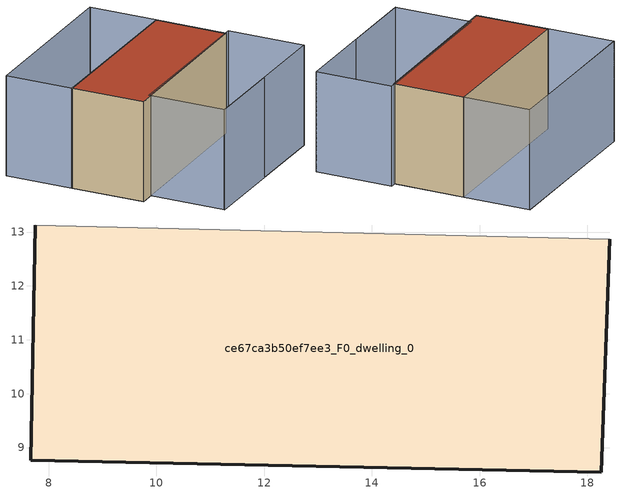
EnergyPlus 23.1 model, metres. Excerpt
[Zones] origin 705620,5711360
ce67ca3b50ef7ee3_F0_dwelling_0
 floor ground (EU_floor_Construction): 18.26,8.55 18.41,12.86 7.75,13.13 7.67,8.76 z0
 wall outside (EU_wall_Construction): 18.41,12.86 18.26,8.55 7.67,8.76 7.75,13.13 z0:6
 wall adiabatic (EU_wall_Construction): 7.75,13.13 18.41,12.86 z0:6
 roof outside (EU_roof_Construction): 18.41,12.86 18.26,8.55 7.67,8.76 7.75,13.13 z6
shading: 18.47,16.91 7.87,17.16 / 8.47,4.22 18.54,3.97 / 18.55,3.97 8.47,4.22 / 8.47,4.22 8.58,8.86 / 8.58,8.86 18.66,8.61 / 18.66,8.61 18.55,3.97 / 18.41,12.86 7.75,13.13 / 7.75,13.13 7.85,17.17 / 7.85,17.17 18.51,16.91 / 18.51,16.91 18.41,12.86 z0:6
[Building]
EU S2 Campaign: North Axis=0; Terrain=City; Solar Distribution=FullExterior
[Site:Location]
London: Latitude=51.5; Longitude=-0.5; Time Zone=0; Elevation=25
[SizingPeriod:WeatherFileDays]
AnnualSizingPeriod: Begin Month=1; Begin Day of Month=1; End Month=12; End Day of Month=31; Day of Week for Start Day=Monday; Use Weather File Daylight Saving Period=No; Use Weather File Rain and Snow Indicators=No
[MATERIAL]
EU_InternalMass_Material: Roughness=MediumRough; Thickness=0.1; Conductivity=1; Density=1800; Specific Heat=900; Thermal Absorptance=0.9; Solar Absorptance=0.7; Visible Absorptance=0.7
[MATERIAL:NOMASS] Roughness=MediumRough; Thermal Absorptance=0.9; Solar Absorptance=0.7; Visible Absorptance=0.7
Name | Thermal Resistance
EU_wall_NoMass | 0.724719
EU_roof_NoMass | 2.98947
EU_floor_NoMass | 2.39157
[CONSTRUCTION]
EU_wall_Construction: EU_wall_NoMass
EU_roof_Construction: EU_roof_NoMass
EU_floor_Construction: EU_floor_NoMass
EU_InternalMass_Construction: EU_InternalMass_Material
[ZONE]
ce67ca3b50ef7ee3_F0_dwelling_0: Type=1; Multiplier=1; Ceiling Height=autocalculate; Volume=277.042; Floor Area=autocalculate; Part of Total Floor Area=Yes
[INTERNALMASS]
ce67ca3b50ef7ee3_F0_dwelling_0_EU_InternalMass: Construction=EU_InternalMass_Construction; Zone or ZoneList=ce67ca3b50ef7ee3_F0_dwelling_0; Surface Area=46.1736
[OTHEREQUIPMENT]
EU_Step8_InternalGain_ce67ca3b50ef7ee3_F0_dwelling_0_f000: Fuel Type=Electricity; Zone or ZoneList or Space or SpaceList=ce67ca3b50ef7ee3_F0_dwelling_0; Schedule=EU_Step8_GainSchedule_ce67ca3b50ef7ee3_F0_dwelling_0_f000; Design Level Calculation Method=Watts/Area; Power per Zone Floor Area=1; Fraction Latent=0; Fraction Radiant=0; Fraction Lost=0; Carbon Dioxide Generation Rate=0; EndUse Subcategory=EU_Step8_InternalGains
[ZONEVENTILATION:DESIGNFLOWRATE]
EU_ConstantAir_ce67ca3b50ef7ee3_F0_dwelling_0: Zone or ZoneList or Space or SpaceList=ce67ca3b50ef7ee3_F0_dwelling_0; Schedule=EU_AlwaysOn; Design Flow Rate Calculation Method=AirChanges/Hour; Air Changes per Hour=0.418135; Ventilation Type=Natural; Fan Pressure Rise=0; Fan Total Efficiency=1; Constant Term Coefficient=1; Temperature Term Coefficient=0; Velocity Term Coefficient=0; Velocity Squared Term Coefficient=0; Minimum Indoor Temperature=-100; Maximum Indoor Temperature=100; Delta Temperature=-100; Minimum Outdoor Temperature=-100; Maximum Outdoor Temperature=100; Maximum Wind Speed=40
[HVACTEMPLATE:THERMOSTAT]
EU_HeatOnly_ce67ca3b50ef7ee3_F0_dwelling_0: Constant Heating Setpoint=20; Constant Cooling Setpoint=50
[HVACTEMPLATE:ZONE:IDEALLOADSAIRSYSTEM]
ce67ca3b50ef7ee3_F0_dwelling_0: Template Thermostat=EU_HeatOnly_ce67ca3b50ef7ee3_F0_dwelling_0; System Availability Schedule=EU_AlwaysOn; Maximum Heating Supply Air Temperature=50; Minimum Cooling Supply Air Temperature=13; Maximum Heating Supply Air Humidity Ratio=0.0156; Minimum Cooling Supply Air Humidity Ratio=0.0077; Heating Limit=NoLimit; Cooling Limit=NoLimit; Heating Availability Schedule=EU_AlwaysOn; Cooling Availability Schedule=EU_CoolingOff; Dehumidification Control Type=ConstantSensibleHeatRatio; Cooling Sensible Heat Ratio=0.7; Dehumidification Setpoint=60; Humidification Control Type=None; Humidification Setpoint=30; Outdoor Air Method=None; Outdoor Air Flow Rate per Person=0.00944; Outdoor Air Flow Rate per Zone Floor Area=0; Outdoor Air Flow Rate per Zone=0; Demand Controlled Ventilation Type=None; Outdoor Air Economizer Type=NoEconomizer; Heat Recovery Type=None; Sensible Heat Recovery Effectiveness=0.7; Latent Heat Recovery Effectiveness=0.65
[SIZING:ZONE]
ce67ca3b50ef7ee3_F0_dwelling_0: Zone Cooling Design Supply Air Temperature Input Method=SupplyAirTemperature; Zone Cooling Design Supply Air Temperature=13; Zone Heating Design Supply Air Temperature Input Method=SupplyAirTemperature; Zone Heating Design Supply Air Temperature=50; Zone Cooling Design Supply Air Humidity Ratio=0.008; Zone Heating Design Supply Air Humidity Ratio=0.008; Cooling Design Air Flow Method=DesignDay; Cooling Design Air Flow Rate=0; Cooling Minimum Air Flow per Zone Floor Area=0.000762; Cooling Minimum Air Flow=0; Cooling Minimum Air Flow Fraction=0.2; Heating Design Air Flow Method=DesignDay; Heating Design Air Flow Rate=0; Heating Maximum Air Flow per Zone Floor Area=0.002032; Heating Maximum Air Flow=0.141576; Heating Maximum Air Flow Fraction=0.3; Account for Dedicated Outdoor Air System=No; Dedicated Outdoor Air System Control Strategy=NeutralSupplyAir; Dedicated Outdoor Air Low Setpoint Temperature for Design=autosize; Dedicated Outdoor Air High Setpoint Temperature for Design=autosize; Zone Load Sizing Method=Sensible Load Only No Latent Load; Zone Latent Cooling Design Supply Air Humidity Ratio Input Method=HumidityRatioDifference; Zone Cooling Design Supply Air Humidity Ratio Difference=0.005; Zone Latent Heating Design Supply Air Humidity Ratio Input Method=HumidityRatioDifference; Zone Humidification Design Supply Air Humidity Ratio Difference=0.005
[SCHEDULE:CONSTANT]
Name | Hourly Value
EU_AlwaysOn | 1
EU_CoolingOff | 0
[SCHEDULE:FILE]
EU_Step8_GainSchedule_ce67ca3b50ef7ee3_F0_dwelling_0_f000: File=../../schedules/ce67ca3b50ef7ee3/ce67ca3b50ef7ee3_F0_dwelling_0_f000_gain.csv; Column Number=1; Rows to Skip at Top=0; Number of Hours of Data=8760; Column Separator=Comma; Interpolate to Timestep=No; Minutes per Item=60; Adjust Schedule for Daylight Savings=Yes
